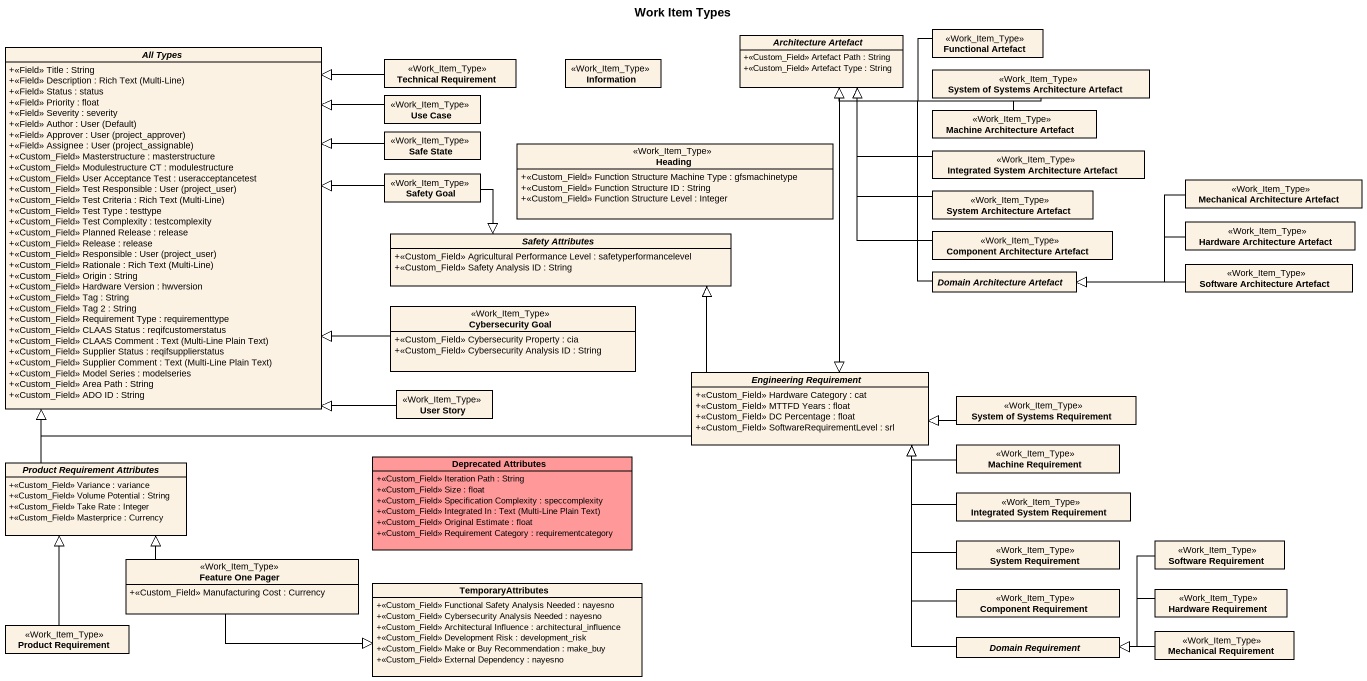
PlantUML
@startuml
title Work Item Types
hide circle
hide empty members
skinparam classAttributeIconSize 0
abstract class "All Types" as All_Types {
  +<<Field>> Title : String
  {field} +<<Field>> Description : Rich Text (Multi-Line)
  +<<Field>> Status : status
  +<<Field>> Priority : float
  +<<Field>> Severity : severity
  {field} +<<Field>> Author : User (Default)
  {field} +<<Field>> Approver : User (project_approver)
  {field} +<<Field>> Assignee : User (project_assignable)
  +<<Custom_Field>> Masterstructure : masterstructure
  +<<Custom_Field>> Modulestructure CT : modulestructure
  +<<Custom_Field>> User Acceptance Test : useracceptancetest
  {field} +<<Custom_Field>> Test Responsible : User (project_user)
  {field} +<<Custom_Field>> Test Criteria : Rich Text (Multi-Line)
  +<<Custom_Field>> Test Type : testtype
  +<<Custom_Field>> Test Complexity : testcomplexity
  +<<Custom_Field>> Planned Release : release
  +<<Custom_Field>> Release : release
  {field} +<<Custom_Field>> Responsible : User (project_user)
  {field} +<<Custom_Field>> Rationale : Rich Text (Multi-Line)
  +<<Custom_Field>> Origin : String
  +<<Custom_Field>> Hardware Version : hwversion
  +<<Custom_Field>> Tag : String
  +<<Custom_Field>> Tag 2 : String
  +<<Custom_Field>> Requirement Type : requirementtype
  +<<Custom_Field>> CLAAS Status : reqifcustomerstatus
  {field} +<<Custom_Field>> CLAAS Comment : Text (Multi-Line Plain Text)
  +<<Custom_Field>> Supplier Status : reqifsupplierstatus
  {field} +<<Custom_Field>> Supplier Comment : Text (Multi-Line Plain Text)
  +<<Custom_Field>> Model Series : modelseries
  +<<Custom_Field>> Area Path : String
  +<<Custom_Field>> ADO ID : String
}
abstract class "Architecture Artefact" as Architecture_Artefact {
  +<<Custom_Field>> Artefact Path : String
  +<<Custom_Field>> Artefact Type : String
}
class "Functional Artefact" as Functional_Artefact <<Work_Item_Type>>
class "Technical Requirement" as Technical_Requirement <<Work_Item_Type>>
class Information <<Work_Item_Type>>
class "System of Systems Architecture Artefact" as System_of_Systems <<Work_Item_Type>>
class "Use Case" as Use_Case <<Work_Item_Type>>
class "Machine Architecture Artefact" as Machine_Architecture <<Work_Item_Type>>
class "Safe State" as Safe_State <<Work_Item_Type>>
class Heading <<Work_Item_Type>> {
  +<<Custom_Field>> Function Structure Machine Type : gfsmachinetype
  +<<Custom_Field>> Function Structure ID : String
  +<<Custom_Field>> Function Structure Level : Integer
}
class "Integrated System Architecture Artefact" as Integrated_System <<Work_Item_Type>>
class "Safety Goal" as Safety_Goal <<Work_Item_Type>>
class "System Architecture Artefact" as System_Architecture_Artefact <<Work_Item_Type>>
class "Mechanical Architecture Artefact" as Mechanical_Architecture <<Work_Item_Type>>
abstract class "Safety Attributes" as Safety_Attributes {
  +<<Custom_Field>> Agricultural Performance Level : safetyperformancelevel
  +<<Custom_Field>> Safety Analysis ID : String
}
class "Component Architecture Artefact" as Component_Architecture <<Work_Item_Type>>
class "Hardware Architecture Artefact" as Hardware_Architecture <<Work_Item_Type>>
abstract class "Domain Architecture Artefact" as Domain_Architecture_Artefact
class "Software Architecture Artefact" as Software_Architecture <<Work_Item_Type>>
class "Cybersecurity Goal" as Cybersecurity_Goal <<Work_Item_Type>> {
  +<<Custom_Field>> Cybersecurity Property : cia
  +<<Custom_Field>> Cybersecurity Analysis ID : String
}
class "User Story" as User_Story <<Work_Item_Type>>
abstract class "Engineering Requirement" as Engineering_Requirement {
  +<<Custom_Field>> Hardware Category : cat
  +<<Custom_Field>> MTTFD Years : float
  +<<Custom_Field>> DC Percentage : float
  +<<Custom_Field>> SoftwareRequirementLevel : srl
}
class "System of Systems Requirement" as System_of_Systems_2 <<Work_Item_Type>>
abstract class "Product Requirement Attributes" as Product_Requirement {
  +<<Custom_Field>> Variance : variance
  +<<Custom_Field>> Volume Potential : String
  +<<Custom_Field>> Take Rate : Integer
  +<<Custom_Field>> Masterprice : Currency
}
class "Deprecated Attributes" as Deprecated_Attributes #FF9999 {
  +<<Custom_Field>> Iteration Path : String
  +<<Custom_Field>> Size : float
  +<<Custom_Field>> Specification Complexity : speccomplexity
  {field} +<<Custom_Field>> Integrated In : Text (Multi-Line Plain Text)
  +<<Custom_Field>> Original Estimate : float
  +<<Custom_Field>> Requirement Category : requirementcategory
}
class "Machine Requirement" as Machine_Requirement <<Work_Item_Type>>
class "Integrated System Requirement" as Integrated_System_2 <<Work_Item_Type>>
class "System Requirement" as System_Requirement <<Work_Item_Type>>
class "Software Requirement" as Software_Requirement <<Work_Item_Type>>
class "Feature One Pager" as Feature_One_Pager <<Work_Item_Type>> {
  +<<Custom_Field>> Manufacturing Cost : Currency
}
class TemporaryAttributes {
  +<<Custom_Field>> Functional Safety Analysis Needed : nayesno
  +<<Custom_Field>> Cybersecurity Analysis Needed : nayesno
  +<<Custom_Field>> Architectural Influence : architectural_influence
  +<<Custom_Field>> Development Risk : development_risk
  +<<Custom_Field>> Make or Buy Recommendation : make_buy
  +<<Custom_Field>> External Dependency : nayesno
}
class "Component Requirement" as Component_Requirement <<Work_Item_Type>>
class "Hardware Requirement" as Hardware_Requirement <<Work_Item_Type>>
class "Product Requirement" as Product_Requirement_2 <<Work_Item_Type>>
class "Mechanical Requirement" as Mechanical_Requirement <<Work_Item_Type>>
abstract class "Domain Requirement" as Domain_Requirement
Architecture_Artefact --|> Engineering_Requirement
Functional_Artefact -left-|> Architecture_Artefact
Technical_Requirement -left-|> All_Types
System_of_Systems -left-|> Architecture_Artefact
Use_Case -left-|> All_Types
Machine_Architecture -left-|> Architecture_Artefact
Safe_State -left-|> All_Types
Integrated_System -left-|> Architecture_Artefact
Safety_Goal -left-|> All_Types
Safety_Goal -right-|> Safety_Attributes
System_Architecture_Artefact -up-|> Architecture_Artefact
Mechanical_Architecture -left-|> Domain_Architecture_Artefact
Component_Architecture -up-|> Architecture_Artefact
Hardware_Architecture -left-|> Domain_Architecture_Artefact
Domain_Architecture_Artefact -up-|> Architecture_Artefact
Software_Architecture -left-|> Domain_Architecture_Artefact
Cybersecurity_Goal -left-|> All_Types
User_Story -up-|> All_Types
Engineering_Requirement -left-|> All_Types
Engineering_Requirement -left-|> Safety_Attributes
System_of_Systems_2 -left-|> Engineering_Requirement
Product_Requirement -up-|> All_Types
Machine_Requirement -left-|> Engineering_Requirement
Integrated_System_2 -left-|> Engineering_Requirement
System_Requirement -up-|> Engineering_Requirement
Software_Requirement -left-|> Domain_Requirement
Feature_One_Pager -left-|> Product_Requirement
Feature_One_Pager -right-|> TemporaryAttributes
Component_Requirement -up-|> Engineering_Requirement
Hardware_Requirement -left-|> Domain_Requirement
Product_Requirement_2 -up-|> Product_Requirement
Mechanical_Requirement -left-|> Domain_Requirement
Domain_Requirement -up-|> Engineering_Requirement
@enduml
